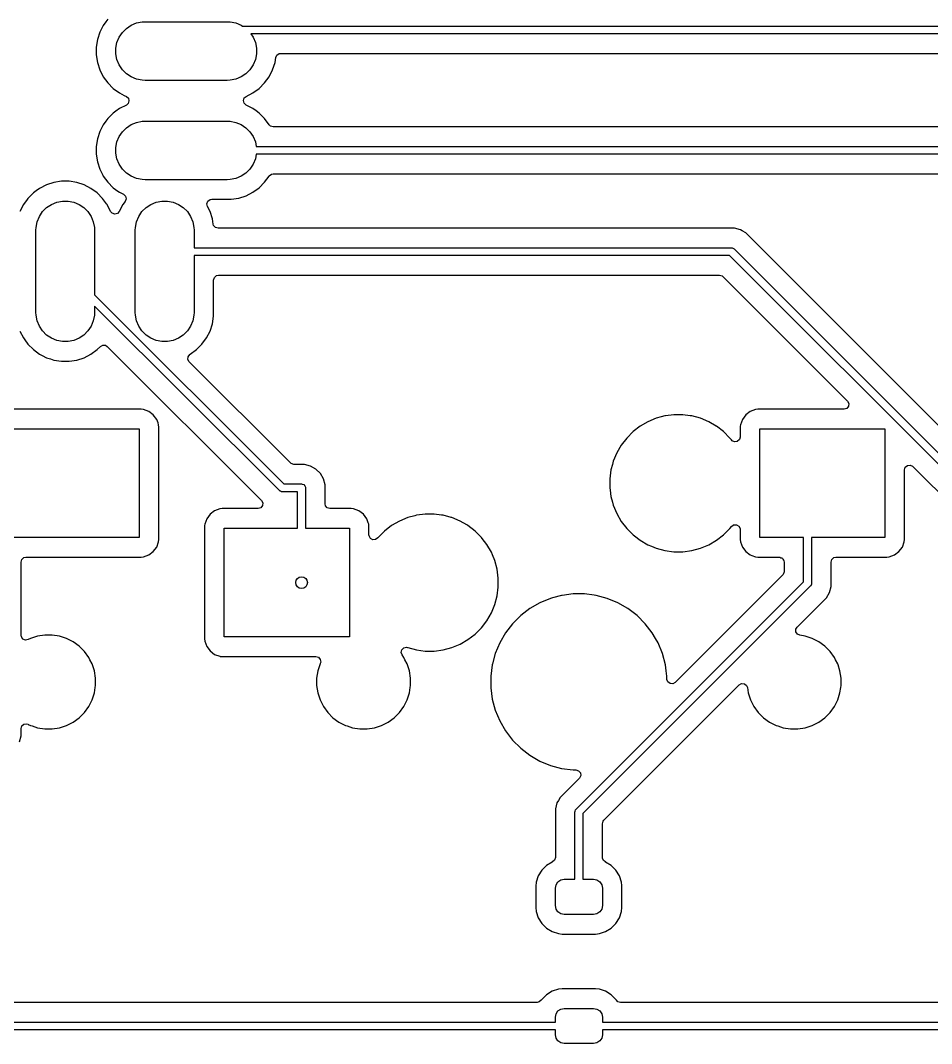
# Model space of a CAD drawing. Extents: x 101 to 185, y -154 to -35.
# Drawn here: x 119.08 to 142.36, y -75.92 to -49.76 of the extents above; entities that cross this region are included whole.
import ezdxf

# ---------------------------------------------------------------- set-up
doc = ezdxf.new("R2010")
doc.units = 0
doc.layers.add('BLACK', color=7, linetype='CONTINUOUS')

msp = doc.modelspace()

# ---------------------------------------------------------------- linework, layer by layer
at = {"layer": 'BLACK', "linetype": 'CONTINUOUS'}
for p, q in [((121.197776, -49.890594), (121.108417, -50.06597)), ((121.263785, -49.799741), (121.197776, -49.890594)), ((121.313472, -49.731354), (121.263785, -49.799741)), ((121.791505, -49.966242), (121.913752, -49.884559)), ((121.913752, -49.884559), (122.049586, -49.828295)), ((122.049586, -49.828295), (122.193787, -49.799611)), ((122.193787, -49.799611), (122.2673, -49.796)), ((122.2673, -49.796), (124.3673, -49.796)), ((124.3673, -49.796), (124.440813, -49.799611)), ((124.440813, -49.799611), (124.585014, -49.828295)), ((124.585014, -49.828295), (124.720848, -49.884559)), ((124.720848, -49.884559), (124.753311, -49.90625)), ((124.753311, -49.90625), (128.5875, -49.90625)), ((128.5875, -49.90625), (169.68725, -49.90625)), ((121.108417, -50.06597), (121.04759, -50.253173)), ((121.549595, -50.328286), (121.605859, -50.192452)), ((121.605859, -50.192452), (121.687542, -50.070205)), ((121.687542, -50.070205), (121.791505, -49.966242)), ((128.5875, -50.10625), (124.971143, -50.10625)), ((124.971143, -50.10625), (125.028741, -50.192452)), ((125.028741, -50.192452), (125.085005, -50.328286)), ((169.645828, -50.10625), (128.5875, -50.10625)), ((121.04759, -50.253173), (121.0168, -50.447577)), ((121.0168, -50.447577), (121.0168, -50.644422)), ((121.520911, -50.472487), (121.549595, -50.328286)), ((121.520911, -50.619513), (121.520911, -50.472487)), ((125.085005, -50.328286), (125.113689, -50.472487)), ((125.113689, -50.472487), (125.113689, -50.619513)), ((121.0168, -50.644422), (121.04759, -50.838826)), ((121.549595, -50.763714), (121.520911, -50.619513)), ((125.113689, -50.619513), (125.085005, -50.763714)), ((125.587009, -50.838826), (125.607199, -50.711352)), ((125.607199, -50.711352), (125.637128, -50.648217)), ((125.637128, -50.648217), (125.69644, -50.611286)), ((125.69644, -50.611286), (125.729672, -50.60675)), ((125.729672, -50.60675), (128.508443, -50.60675)), ((128.508443, -50.60675), (169.387153, -50.60675)), ((121.04759, -50.838826), (121.108417, -51.026029)), ((121.605859, -50.899548), (121.549595, -50.763714)), ((121.687542, -51.021795), (121.605859, -50.899548)), ((125.028741, -50.899548), (124.947058, -51.021795)), ((125.085005, -50.763714), (125.028741, -50.899548)), ((125.526184, -51.026025), (125.587009, -50.838826)), ((121.108417, -51.026029), (121.197776, -51.201405)), ((121.197776, -51.201405), (121.313472, -51.360646)), ((121.791505, -51.125758), (121.687542, -51.021795)), ((121.913752, -51.207441), (121.791505, -51.125758)), ((122.049586, -51.263705), (121.913752, -51.207441)), ((122.193787, -51.292389), (122.049586, -51.263705)), ((124.585014, -51.263705), (124.440813, -51.292389)), ((124.720848, -51.207441), (124.585014, -51.263705)), ((124.843095, -51.125758), (124.720848, -51.207441)), ((124.947058, -51.021795), (124.843095, -51.125758)), ((125.321128, -51.360646), (125.436824, -51.201405)), ((125.436824, -51.201405), (125.526184, -51.026025)), ((121.313472, -51.360646), (121.452654, -51.499828)), ((121.452654, -51.499828), (121.611895, -51.615524)), ((122.2673, -51.296), (122.193787, -51.292389)), ((124.3673, -51.296), (122.2673, -51.296)), ((124.440813, -51.292389), (124.3673, -51.296)), ((125.022705, -51.615524), (125.181946, -51.499828)), ((125.181946, -51.499828), (125.321128, -51.360646)), ((121.611895, -51.615524), (121.735292, -51.678397)), ((121.735292, -51.678397), (121.788513, -51.705515)), ((121.788513, -51.705515), (121.839309, -51.753489)), ((121.839309, -51.753489), (121.856104, -51.82131)), ((124.778495, -51.81069), (124.801032, -51.744555)), ((124.801032, -51.744555), (124.846087, -51.705515)), ((124.846087, -51.705515), (125.022703, -51.615525)), ((125.022702, -51.615525), (125.022705, -51.615524)), ((125.022703, -51.615525), (125.022702, -51.615525)), ((121.611894, -52.016476), (121.521041, -52.082485)), ((121.788513, -51.926485), (121.611894, -52.016476)), ((121.833567, -51.887445), (121.788513, -51.926485)), ((121.856104, -51.82131), (121.833567, -51.887445)), ((124.79529, -51.878511), (124.778495, -51.81069)), ((124.846087, -51.926485), (124.79529, -51.878511)), ((125.022703, -52.016474), (124.846087, -51.926485)), ((125.102325, -52.074324), (125.022703, -52.016474)), ((121.313472, -52.271354), (121.263785, -52.339741)), ((121.313474, -52.271352), (121.313472, -52.271354)), ((121.452651, -52.132174), (121.313474, -52.271351)), ((121.313474, -52.271351), (121.313474, -52.271352)), ((121.452652, -52.132174), (121.452651, -52.132174)), ((121.452654, -52.132172), (121.452652, -52.132174)), ((121.521041, -52.082485), (121.452654, -52.132172)), ((125.181946, -52.132172), (125.102325, -52.074324)), ((125.321128, -52.271354), (125.181946, -52.132172)), ((125.436823, -52.430594), (125.321128, -52.271354)), ((121.197776, -52.430594), (121.108417, -52.60597)), ((121.263785, -52.339741), (121.197776, -52.430594)), ((121.687542, -52.610205), (121.791505, -52.506242)), ((121.791505, -52.506242), (121.913752, -52.424559)), ((121.913752, -52.424559), (122.049586, -52.368295)), ((122.049586, -52.368295), (122.193787, -52.339611)), ((122.193787, -52.339611), (122.2673, -52.336)), ((122.2673, -52.336), (124.3673, -52.336)), ((124.3673, -52.336), (124.440813, -52.339611)), ((124.440813, -52.339611), (124.585014, -52.368295)), ((124.585014, -52.368295), (124.720848, -52.424559)), ((124.720848, -52.424559), (124.843095, -52.506242)), ((124.843095, -52.506242), (124.947058, -52.610205)), ((125.439578, -52.434386), (125.436823, -52.430594)), ((125.472857, -52.465815), (125.439578, -52.434386)), ((125.539896, -52.4855), (125.472857, -52.465815)), ((153.616331, -52.4855), (125.539896, -52.4855)), ((121.04759, -52.793173), (121.0168, -52.987577)), ((121.108417, -52.60597), (121.04759, -52.793173)), ((121.549595, -52.868286), (121.605859, -52.732452)), ((121.605859, -52.732452), (121.687542, -52.610205)), ((124.947058, -52.610205), (125.028741, -52.732452)), ((125.028741, -52.732452), (125.085005, -52.868286)), ((121.0168, -52.987577), (121.0168, -53.184422)), ((121.520911, -53.012487), (121.549595, -52.868286)), ((121.520911, -53.159513), (121.520911, -53.012487)), ((125.085005, -52.868286), (125.10842, -52.986)), ((125.10842, -52.986), (153.703, -52.986)), ((121.0168, -53.184422), (121.04759, -53.378826)), ((121.549595, -53.303714), (121.520911, -53.159513)), ((121.605859, -53.439548), (121.549595, -53.303714)), ((125.085005, -53.303714), (125.028741, -53.439548)), ((125.10842, -53.186), (125.085005, -53.303714)), ((153.661578, -53.186), (125.10842, -53.186)), ((121.04759, -53.378826), (121.108417, -53.566029)), ((121.108417, -53.566029), (121.188306, -53.722819)), ((121.687542, -53.561795), (121.605859, -53.439548)), ((121.791505, -53.665758), (121.687542, -53.561795)), ((124.947058, -53.561795), (124.843095, -53.665758)), ((125.028741, -53.439548), (124.947058, -53.561795)), ((120.128878, -53.8755), (119.934473, -53.90629)), ((120.128883, -53.8755), (120.128878, -53.8755)), ((120.325717, -53.8755), (120.128883, -53.8755)), ((120.325722, -53.8755), (120.325717, -53.8755)), ((120.520126, -53.90629), (120.325722, -53.8755)), ((121.188306, -53.722819), (121.197776, -53.741405)), ((121.197776, -53.741405), (121.313472, -53.900646)), ((121.913752, -53.747441), (121.791505, -53.665758)), ((122.049586, -53.803705), (121.913752, -53.747441)), ((122.193787, -53.832389), (122.049586, -53.803705)), ((122.2673, -53.836), (122.193787, -53.832389)), ((124.3673, -53.836), (122.2673, -53.836)), ((124.440813, -53.832389), (124.3673, -53.836)), ((124.585014, -53.803705), (124.440813, -53.832389)), ((124.720848, -53.747441), (124.585014, -53.803705)), ((124.843095, -53.665758), (124.720848, -53.747441)), ((125.321128, -53.900646), (125.436824, -53.741405)), ((125.436824, -53.741403), (125.439578, -53.737614)), ((125.436824, -53.741405), (125.436824, -53.741403)), ((125.439578, -53.737614), (125.494908, -53.694949)), ((125.494908, -53.694949), (125.539896, -53.6865)), ((125.539896, -53.6865), (153.402903, -53.6865)), ((119.481041, -54.122485), (119.412654, -54.172172)), ((119.571894, -54.056476), (119.481041, -54.122485)), ((119.74727, -53.967117), (119.571894, -54.056476)), ((119.934473, -53.90629), (119.74727, -53.967117)), ((120.707329, -53.967117), (120.520126, -53.90629)), ((120.882705, -54.056476), (120.707329, -53.967117)), ((121.041946, -54.172172), (120.882705, -54.056476)), ((121.313472, -53.900646), (121.452654, -54.039828)), ((121.452654, -54.039828), (121.572084, -54.1266)), ((121.572084, -54.1266), (121.611896, -54.155525)), ((125.022705, -54.155524), (125.181946, -54.039828)), ((125.181946, -54.039828), (125.321128, -53.900646)), ((119.250387, -54.343128), (119.157776, -54.470594)), ((119.273472, -54.311354), (119.250387, -54.343128)), ((119.273474, -54.311352), (119.273472, -54.311354)), ((119.412651, -54.172174), (119.273474, -54.311351)), ((119.273474, -54.311351), (119.273474, -54.311352)), ((119.412652, -54.172174), (119.412651, -54.172174)), ((119.412654, -54.172172), (119.412652, -54.172174)), ((120.009586, -54.408295), (120.153787, -54.379611)), ((120.153787, -54.379611), (120.300813, -54.379611)), ((120.300813, -54.379611), (120.445014, -54.408295)), ((121.181128, -54.311354), (121.041946, -54.172172)), ((121.280498, -54.448125), (121.181128, -54.311354)), ((121.611896, -54.155525), (121.712277, -54.206671)), ((121.756301, -54.390041), (121.697778, -54.470591)), ((121.712277, -54.206671), (121.763074, -54.254645)), ((121.757332, -54.388601), (121.756301, -54.390041)), ((121.779869, -54.322466), (121.757332, -54.388601)), ((121.763074, -54.254645), (121.779869, -54.322466)), ((122.549586, -54.408295), (122.693787, -54.379611)), ((122.693787, -54.379611), (122.840813, -54.379611)), ((122.840813, -54.379611), (122.985014, -54.408295)), ((123.847468, -54.448125), (123.873745, -54.383385)), ((123.873745, -54.383385), (123.930851, -54.343128)), ((123.930851, -54.343128), (123.970849, -54.3365)), ((123.970849, -54.3365), (124.465722, -54.3365)), ((124.465722, -54.3365), (124.660126, -54.305709)), ((124.660126, -54.305709), (124.847325, -54.244884)), ((124.847325, -54.244884), (125.022705, -54.155524)), ((119.157776, -54.470594), (119.067785, -54.647213)), ((119.565859, -54.772452), (119.647542, -54.650205)), ((119.647542, -54.650205), (119.751505, -54.546242)), ((119.751505, -54.546242), (119.873752, -54.464559)), ((119.873752, -54.464559), (120.009586, -54.408295)), ((120.445014, -54.408295), (120.580848, -54.464559)), ((120.580848, -54.464559), (120.703095, -54.546242)), ((120.703095, -54.546242), (120.807058, -54.650205)), ((120.807058, -54.650205), (120.888741, -54.772452)), ((121.296823, -54.470594), (121.280498, -54.448125)), ((121.386815, -54.647213), (121.296823, -54.470594)), ((121.425855, -54.692267), (121.386815, -54.647213)), ((121.607785, -54.647213), (121.559811, -54.698009)), ((121.697778, -54.470591), (121.607785, -54.647213)), ((122.105859, -54.772452), (122.187542, -54.650205)), ((122.187542, -54.650205), (122.291505, -54.546242)), ((122.291505, -54.546242), (122.413752, -54.464559)), ((122.413752, -54.464559), (122.549586, -54.408295)), ((122.985014, -54.408295), (123.120848, -54.464559)), ((123.120848, -54.464559), (123.243095, -54.546242)), ((123.243095, -54.546242), (123.347058, -54.650205)), ((123.347058, -54.650205), (123.428741, -54.772452)), ((123.860364, -54.516795), (123.847468, -54.448125)), ((123.926182, -54.64597), (123.860364, -54.516795)), ((123.987009, -54.833173), (123.926182, -54.64597)), ((119.480911, -55.052487), (119.509595, -54.908286)), ((119.509595, -54.908286), (119.565859, -54.772452)), ((120.888741, -54.772452), (120.945005, -54.908286)), ((120.945005, -54.908286), (120.973689, -55.052487)), ((121.49199, -54.714804), (121.425855, -54.692267)), ((121.559811, -54.698009), (121.49199, -54.714804)), ((122.020911, -55.052487), (122.049595, -54.908286)), ((122.049595, -54.908286), (122.105859, -54.772452)), ((123.428741, -54.772452), (123.485005, -54.908286)), ((123.485005, -54.908286), (123.513689, -55.052487)), ((124.008823, -54.970898), (123.987009, -54.833173)), ((119.4773, -55.126), (119.480911, -55.052487)), ((119.4773, -57.226), (119.4773, -55.126)), ((120.973689, -55.052487), (120.9773, -55.126)), ((120.9773, -55.126), (120.9773, -56.780916)), ((122.0173, -55.126), (122.020911, -55.052487)), ((122.0173, -57.226), (122.0173, -55.126)), ((123.513689, -55.052487), (123.5173, -55.126)), ((123.5173, -55.126), (123.5173, -55.576)), ((124.018502, -55.003011), (124.008823, -54.970898)), ((124.064257, -55.055815), (124.018502, -55.003011)), ((124.131296, -55.0755), (124.064257, -55.055815)), ((137.156331, -55.0755), (124.131296, -55.0755)), ((137.156347, -55.075499), (137.156331, -55.0755)), ((137.163943, -55.075499), (137.156347, -55.075499)), ((137.322057, -55.075499), (137.163943, -55.075499)), ((137.474785, -55.116423), (137.322057, -55.075499)), ((137.5249, -55.145358), (137.474785, -55.116423)), ((137.524904, -55.145359), (137.5249, -55.145358)), ((137.524904, -55.14536), (137.524904, -55.145359)), ((137.611716, -55.19548), (137.524904, -55.14536)), ((137.611717, -55.195481), (137.611716, -55.19548)), ((137.730588, -55.314352), (137.611717, -55.195481)), ((137.73059, -55.314355), (137.730588, -55.314352)), ((144.624416, -62.208181), (137.73059, -55.314355)), ((123.5173, -55.576), (137.243, -55.576)), ((137.243, -55.576), (137.262509, -55.577921)), ((137.262509, -55.577921), (137.298557, -55.592853)), ((137.298557, -55.592853), (137.313711, -55.605289)), ((137.313711, -55.605289), (144.453422, -62.745)), ((137.201578, -55.776), (123.5173, -55.776)), ((123.5173, -55.776), (123.5173, -57.226)), ((144.170578, -62.745), (137.201578, -55.776)), ((124.0178, -56.4005), (124.037485, -56.333461)), ((124.0178, -57.324422), (124.0178, -56.4005)), ((124.037485, -56.333461), (124.090289, -56.287706)), ((124.090289, -56.287706), (124.1418, -56.2765)), ((124.1418, -56.2765), (136.942903, -56.2765)), ((136.942903, -56.2765), (137.009942, -56.296185)), ((137.009942, -56.296185), (137.030584, -56.312819)), ((137.030584, -56.312819), (140.210584, -59.492819)), ((120.9773, -56.780916), (125.810083, -61.6137)), ((119.480911, -57.299513), (119.4773, -57.226)), ((120.9773, -57.226), (120.973689, -57.299513)), ((125.697951, -61.78441), (120.9773, -57.063759)), ((120.9773, -57.063759), (120.9773, -57.226)), ((122.020911, -57.299513), (122.0173, -57.226)), ((123.5173, -57.226), (123.513689, -57.299513)), ((119.509595, -57.443714), (119.480911, -57.299513)), ((119.565859, -57.579548), (119.509595, -57.443714)), ((120.945005, -57.443714), (120.888741, -57.579548)), ((120.973689, -57.299513), (120.945005, -57.443714)), ((122.049595, -57.443714), (122.020911, -57.299513)), ((122.105859, -57.579548), (122.049595, -57.443714)), ((123.485005, -57.443714), (123.428741, -57.579548)), ((123.513689, -57.299513), (123.485005, -57.443714)), ((123.926184, -57.706025), (123.987009, -57.518826)), ((123.987009, -57.518826), (124.0178, -57.324422)), ((119.067785, -57.704787), (119.157774, -57.881403)), ((119.647542, -57.701795), (119.565859, -57.579548)), ((119.751505, -57.805758), (119.647542, -57.701795)), ((120.807058, -57.701795), (120.703095, -57.805758)), ((120.888741, -57.579548), (120.807058, -57.701795)), ((122.187542, -57.701795), (122.105859, -57.579548)), ((122.291505, -57.805758), (122.187542, -57.701795)), ((123.347058, -57.701795), (123.243095, -57.805758)), ((123.428741, -57.579548), (123.347058, -57.701795)), ((123.836824, -57.881405), (123.926184, -57.706025)), ((119.157774, -57.881403), (119.192534, -57.929246)), ((119.192534, -57.929246), (119.273472, -58.040646)), ((119.273472, -58.040646), (119.412654, -58.179828)), ((119.873752, -57.887441), (119.751505, -57.805758)), ((120.009586, -57.943705), (119.873752, -57.887441)), ((120.153787, -57.972389), (120.009586, -57.943705)), ((120.300813, -57.972389), (120.153787, -57.972389)), ((120.445014, -57.943705), (120.300813, -57.972389)), ((120.580848, -57.887441), (120.445014, -57.943705)), ((120.703095, -57.805758), (120.580848, -57.887441)), ((121.126072, -58.095701), (121.187391, -58.062219)), ((121.187391, -58.062219), (121.257083, -58.067203)), ((122.413752, -57.887441), (122.291505, -57.805758)), ((122.549586, -57.943705), (122.413752, -57.887441)), ((122.693787, -57.972389), (122.549586, -57.943705)), ((122.840813, -57.972389), (122.693787, -57.972389)), ((122.985014, -57.943705), (122.840813, -57.972389)), ((123.120848, -57.887441), (122.985014, -57.943705)), ((123.243095, -57.805758), (123.120848, -57.887441)), ((123.581946, -58.179828), (123.721128, -58.040646)), ((123.721128, -58.040646), (123.836824, -57.881405)), ((119.412654, -58.179828), (119.571895, -58.295524)), ((119.571895, -58.295524), (119.636903, -58.328647)), ((120.707325, -58.384884), (120.882705, -58.295524)), ((120.882705, -58.295524), (121.041946, -58.179828)), ((121.041946, -58.179828), (121.126072, -58.095701)), ((121.257083, -58.067203), (121.301431, -58.095704)), ((121.301431, -58.095704), (125.238546, -62.032819)), ((123.367167, -58.360456), (123.409039, -58.304523)), ((123.409039, -58.304523), (123.41858, -58.29805)), ((123.41858, -58.29805), (123.422686, -58.295533)), ((123.422686, -58.295533), (123.422705, -58.295524)), ((123.422705, -58.295524), (123.581946, -58.179828)), ((119.636903, -58.328647), (119.74727, -58.384882)), ((119.74727, -58.384882), (119.747272, -58.384882)), ((119.747272, -58.384882), (119.747275, -58.384884)), ((119.747275, -58.384884), (119.847617, -58.417487)), ((119.847617, -58.417487), (119.934473, -58.445709)), ((119.934473, -58.445709), (120.128878, -58.4765)), ((120.128878, -58.4765), (120.128883, -58.4765)), ((120.128883, -58.4765), (120.325722, -58.4765)), ((120.325722, -58.4765), (120.520126, -58.445709)), ((120.520126, -58.445709), (120.520631, -58.445545)), ((120.520631, -58.445545), (120.707325, -58.384884)), ((123.362183, -58.430148), (123.367167, -58.360456)), ((123.395668, -58.491471), (123.362183, -58.430148)), ((125.981078, -61.076881), (123.395668, -58.491471)), ((140.239085, -59.623834), (140.197213, -59.679767)), ((140.210584, -59.492819), (140.244069, -59.554142)), ((140.244069, -59.554142), (140.239085, -59.623834)), ((122.167864, -59.7045), (118.872129, -59.7045)), ((122.167873, -59.7045), (122.167864, -59.7045)), ((122.167881, -59.7045), (122.167873, -59.7045)), ((122.167883, -59.704501), (122.167881, -59.7045)), ((122.227483, -59.710908), (122.167883, -59.704501)), ((122.362328, -59.761202), (122.227482, -59.710908)), ((122.227482, -59.710908), (122.227483, -59.710908)), ((122.362335, -59.761206), (122.362328, -59.761202)), ((122.477544, -59.847452), (122.362335, -59.761206)), ((122.477547, -59.847455), (122.477544, -59.847452)), ((122.563793, -59.962664), (122.477547, -59.847455)), ((135.547762, -59.874452), (135.454076, -59.899554)), ((135.558715, -59.873009), (135.547762, -59.874452)), ((135.775258, -59.8445), (135.558715, -59.873009)), ((135.775266, -59.8445), (135.775258, -59.8445)), ((136.004734, -59.8445), (135.775266, -59.8445)), ((136.004741, -59.8445), (136.004734, -59.8445)), ((136.194215, -59.869446), (136.004741, -59.8445)), ((136.232238, -59.874452), (136.194215, -59.869446)), ((136.453887, -59.933842), (136.232238, -59.874452)), ((137.612452, -59.847455), (137.526206, -59.962664)), ((137.612455, -59.847452), (137.612452, -59.847455)), ((137.727664, -59.761206), (137.612455, -59.847452)), ((137.727671, -59.761202), (137.727664, -59.761206)), ((137.862516, -59.710908), (137.727671, -59.761202)), ((137.922123, -59.704501), (137.862516, -59.710908)), ((137.922129, -59.7045), (137.922123, -59.704501)), ((140.122903, -59.7045), (137.922129, -59.7045)), ((140.131749, -59.704184), (140.122903, -59.7045)), ((140.197213, -59.679767), (140.131749, -59.704184)), ((122.563797, -59.962671), (122.563793, -59.962664)), ((122.597534, -60.053126), (122.563797, -59.962671)), ((122.614091, -60.097517), (122.597534, -60.053126)), ((122.620499, -60.157128), (122.614091, -60.097517)), ((134.915382, -60.136392), (134.733338, -60.276081)), ((135.114112, -60.021656), (134.915382, -60.136392)), ((135.114123, -60.02165), (135.114112, -60.021656)), ((135.326112, -59.933842), (135.114123, -60.02165)), ((135.454076, -59.899554), (135.326112, -59.933842)), ((136.665876, -60.02165), (136.453887, -59.933842)), ((136.665886, -60.021655), (136.665876, -60.02165)), ((136.665888, -60.021656), (136.665886, -60.021655)), ((136.857323, -60.132181), (136.665888, -60.021656)), ((136.864617, -60.136392), (136.857323, -60.132181)), ((137.046661, -60.276081), (136.864617, -60.136392)), ((137.471729, -60.136392), (137.469501, -60.157123)), ((137.475908, -60.097517), (137.471729, -60.136392)), ((137.526202, -59.962671), (137.475908, -60.097517)), ((137.526206, -59.962664), (137.526202, -59.962671)), ((118.92, -60.205), (122.12, -60.205)), ((122.12, -60.205), (122.12, -62.985)), ((122.6205, -63.032873), (122.620499, -60.157128)), ((134.733338, -60.276081), (134.571081, -60.438338)), ((137.04667, -60.276089), (137.046661, -60.276081)), ((137.208912, -60.438331), (137.04667, -60.276089)), ((137.4695, -60.412642), (137.449815, -60.479681)), ((137.469501, -60.157123), (137.4695, -60.157135)), ((137.4695, -60.157135), (137.4695, -60.412642)), ((137.97, -62.985), (137.97, -60.205)), ((137.97, -60.205), (141.17, -60.205)), ((141.17, -60.205), (141.17, -62.985)), ((134.431392, -60.620382), (134.316657, -60.819109)), ((134.571081, -60.438338), (134.431392, -60.620382)), ((137.208915, -60.438335), (137.208912, -60.438331)), ((137.208919, -60.438339), (137.208915, -60.438335)), ((137.240642, -60.479681), (137.208919, -60.438339)), ((137.247125, -60.48813), (137.240642, -60.479681)), ((137.264297, -60.506355), (137.247125, -60.48813)), ((137.327853, -60.53538), (137.264297, -60.506355)), ((137.397011, -60.525436), (137.327853, -60.53538)), ((137.449815, -60.479681), (137.397011, -60.525436)), ((134.31665, -60.819123), (134.228842, -61.031112)), ((134.316657, -60.819109), (134.31665, -60.819123)), ((126.00172, -61.093515), (125.981078, -61.076881)), ((126.068759, -61.1132), (126.00172, -61.093515)), ((126.344056, -61.1132), (126.068759, -61.1132)), ((126.344057, -61.1132), (126.344056, -61.1132)), ((126.496784, -61.154123), (126.344057, -61.1132)), ((126.496786, -61.154124), (126.496784, -61.154123)), ((126.49679, -61.154126), (126.496786, -61.154124)), ((126.633709, -61.233175), (126.49679, -61.154126)), ((134.206847, -61.1132), (134.169631, -61.252096)), ((134.228842, -61.031112), (134.206847, -61.1132)), ((141.670499, -61.252095), (141.690184, -61.185057)), ((141.690184, -61.185057), (141.742987, -61.139302)), ((141.742987, -61.139302), (141.812146, -61.129358)), ((141.812146, -61.129358), (141.875702, -61.158383)), ((141.875702, -61.158383), (141.88218, -61.164415)), ((141.88218, -61.164415), (142.957319, -62.239554)), ((126.633717, -61.233181), (126.633709, -61.233175)), ((126.745518, -61.344982), (126.633717, -61.233181)), ((126.745524, -61.34499), (126.745518, -61.344982)), ((126.82362, -61.480258), (126.745524, -61.34499)), ((134.169451, -61.25277), (134.1395, -61.480258)), ((134.169453, -61.252759), (134.169451, -61.25277)), ((134.169631, -61.252096), (134.169453, -61.252759)), ((141.6705, -63.032873), (141.670499, -61.252095)), ((125.810083, -61.6137), (126.265, -61.6137)), ((126.265, -61.6137), (126.284509, -61.615621)), ((126.284509, -61.615621), (126.320557, -61.630553)), ((126.320557, -61.630553), (126.348147, -61.658143)), ((126.348147, -61.658143), (126.363079, -61.694191)), ((126.363079, -61.694191), (126.365, -61.7137)), ((126.365, -61.7137), (126.365, -62.745)), ((126.824577, -61.481916), (126.82362, -61.480258)), ((126.8655, -61.634643), (126.824577, -61.481916)), ((126.8655, -61.634645), (126.8655, -61.634643)), ((126.8655, -62.1205), (126.8655, -61.634645)), ((134.1395, -61.480258), (134.1395, -61.709741)), ((134.1395, -61.709741), (134.147567, -61.771011)), ((125.713104, -61.796847), (125.697951, -61.78441)), ((125.723662, -61.80122), (125.713104, -61.796847)), ((125.749153, -61.811779), (125.723662, -61.80122)), ((125.768662, -61.8137), (125.749153, -61.811779)), ((126.165, -61.8137), (125.768662, -61.8137)), ((126.165, -62.745), (126.165, -61.8137)), ((134.147567, -61.771011), (134.169452, -61.937238)), ((134.169452, -61.937238), (134.208351, -62.082413)), ((124.239123, -62.244501), (124.179516, -62.250908)), ((124.239129, -62.2445), (124.239123, -62.244501)), ((125.150865, -62.2445), (124.239129, -62.2445)), ((125.159711, -62.244184), (125.150865, -62.2445)), ((125.225175, -62.219767), (125.159711, -62.244184)), ((125.267047, -62.163834), (125.225175, -62.219767)), ((125.238546, -62.032819), (125.272031, -62.094142)), ((125.272031, -62.094142), (125.267047, -62.163834)), ((126.876706, -62.172011), (126.8655, -62.1205)), ((126.922461, -62.224815), (126.876706, -62.172011)), ((126.9895, -62.2445), (126.922461, -62.224815)), ((127.534865, -62.2445), (126.9895, -62.2445)), ((127.534873, -62.2445), (127.534865, -62.2445)), ((127.534881, -62.2445), (127.534873, -62.2445)), ((127.534883, -62.244501), (127.534881, -62.2445)), ((127.594483, -62.250908), (127.534883, -62.244501)), ((134.208351, -62.082413), (134.228842, -62.158887)), ((134.228842, -62.158887), (134.31665, -62.370876)), ((123.843202, -62.502671), (123.792908, -62.637517)), ((123.843206, -62.502664), (123.843202, -62.502671)), ((123.929452, -62.387455), (123.843206, -62.502664)), ((123.929455, -62.387452), (123.929452, -62.387455)), ((124.044664, -62.301206), (123.929455, -62.387452)), ((124.044671, -62.301202), (124.044664, -62.301206)), ((124.179516, -62.250908), (124.044671, -62.301202)), ((127.729328, -62.301202), (127.594482, -62.250908)), ((127.594482, -62.250908), (127.594483, -62.250908)), ((127.729335, -62.301206), (127.729328, -62.301202)), ((127.844544, -62.387452), (127.729335, -62.301206)), ((127.844547, -62.387455), (127.844544, -62.387452)), ((127.930793, -62.502664), (127.844547, -62.387455)), ((127.930797, -62.502671), (127.930793, -62.502664)), ((127.968332, -62.603309), (127.930797, -62.502671)), ((128.976112, -62.473842), (128.764123, -62.56165)), ((129.155138, -62.425873), (128.976112, -62.473842)), ((129.197762, -62.414452), (129.155138, -62.425873)), ((129.208715, -62.413009), (129.197762, -62.414452)), ((129.425258, -62.3845), (129.208715, -62.413009)), ((129.425266, -62.3845), (129.425258, -62.3845)), ((129.654734, -62.3845), (129.425266, -62.3845)), ((129.654741, -62.3845), (129.654734, -62.3845)), ((129.844215, -62.409446), (129.654741, -62.3845)), ((129.882238, -62.414452), (129.844215, -62.409446)), ((130.083069, -62.468264), (129.882238, -62.414452)), ((130.103887, -62.473842), (130.083069, -62.468264)), ((130.315876, -62.56165), (130.103887, -62.473842)), ((134.31665, -62.370876), (134.316657, -62.37089)), ((134.316657, -62.37089), (134.431392, -62.569617)), ((123.786501, -62.697123), (123.7865, -62.697135)), ((123.7865, -62.697135), (123.7865, -65.57287)), ((123.788729, -62.676392), (123.786501, -62.697123)), ((123.792908, -62.637517), (123.788729, -62.676392)), ((124.287, -65.525), (124.287, -62.745)), ((124.287, -62.745), (126.165, -62.745)), ((126.365, -62.745), (127.487, -62.745)), ((127.487, -62.745), (127.487, -65.525)), ((127.981091, -62.637517), (127.968332, -62.603309)), ((127.987497, -62.697116), (127.981091, -62.637517)), ((127.987498, -62.697123), (127.987497, -62.697116)), ((127.987499, -62.697129), (127.987498, -62.697123)), ((127.987499, -62.917457), (127.987499, -62.697129)), ((128.565382, -62.676392), (128.383338, -62.816081)), ((128.764109, -62.561657), (128.565382, -62.676392)), ((128.764123, -62.56165), (128.764109, -62.561657)), ((130.315888, -62.561656), (130.315876, -62.56165)), ((130.48738, -62.660667), (130.315888, -62.561656)), ((130.514617, -62.676392), (130.48738, -62.660667)), ((130.696661, -62.816081), (130.514617, -62.676392)), ((134.431392, -62.569617), (134.571081, -62.751661)), ((134.571081, -62.751661), (134.571089, -62.75167)), ((134.571089, -62.75167), (134.73333, -62.913911)), ((137.04667, -62.913911), (137.208911, -62.75167)), ((137.208911, -62.75167), (137.208913, -62.751667)), ((137.208913, -62.751667), (137.208919, -62.751661)), ((137.208919, -62.751661), (137.247126, -62.701867)), ((137.247126, -62.701867), (137.303551, -62.660667)), ((137.303551, -62.660667), (137.373297, -62.656512)), ((137.373297, -62.656512), (137.434218, -62.690724)), ((137.434218, -62.690724), (137.466971, -62.752441)), ((137.466971, -62.752441), (137.4695, -62.777356)), ((122.12, -62.985), (118.92, -62.985)), ((122.614091, -63.092483), (122.6205, -63.032873)), ((127.990027, -62.94237), (127.987499, -62.917457)), ((128.022779, -63.004087), (127.990027, -62.94237)), ((128.083699, -63.038301), (128.022779, -63.004087)), ((128.209872, -62.992946), (128.153445, -63.034147)), ((128.221081, -62.978339), (128.209872, -62.992946)), ((128.221082, -62.978338), (128.221081, -62.978339)), ((128.221087, -62.978331), (128.221082, -62.978338)), ((128.221089, -62.97833), (128.221087, -62.978331)), ((128.383338, -62.816081), (128.221089, -62.97833)), ((130.69667, -62.816089), (130.696661, -62.816081)), ((130.858911, -62.97833), (130.69667, -62.816089)), ((130.858918, -62.978338), (130.858911, -62.97833)), ((130.858919, -62.978339), (130.858918, -62.978338)), ((130.878676, -63.004087), (130.858919, -62.978339)), ((130.998607, -63.160382), (130.878676, -63.004087)), ((134.73333, -62.913911), (134.733338, -62.913918)), ((134.733338, -62.913918), (134.733339, -62.913919)), ((134.733339, -62.913919), (134.770417, -62.94237)), ((134.770417, -62.94237), (134.915382, -63.053607)), ((136.864612, -63.053611), (137.046661, -62.913919)), ((137.046661, -62.913919), (137.046665, -62.913914)), ((137.046665, -62.913914), (137.04667, -62.913911)), ((137.4695, -62.777356), (137.4695, -63.032869)), ((137.4695, -63.032869), (137.469501, -63.032876)), ((137.469501, -63.032876), (137.475908, -63.092483)), ((139.092, -62.985), (137.97, -62.985)), ((139.092, -64.116394), (139.092, -62.985)), ((141.17, -62.985), (139.292, -62.985)), ((139.292, -62.985), (139.292, -64.157816)), ((141.664091, -63.092483), (141.6705, -63.032873)), ((122.477546, -63.342546), (122.563796, -63.227331)), ((122.563796, -63.227331), (122.614091, -63.092483)), ((128.153445, -63.034147), (128.083699, -63.038301)), ((130.998608, -63.160385), (130.998607, -63.160382)), ((130.998611, -63.160388), (130.998608, -63.160385)), ((131.113344, -63.359112), (130.998611, -63.160388)), ((134.915382, -63.053607), (134.915385, -63.053608)), ((134.915385, -63.053608), (134.915388, -63.053611)), ((134.915388, -63.053611), (135.114112, -63.168344)), ((135.114112, -63.168344), (135.114117, -63.168346)), ((135.114117, -63.168346), (135.114123, -63.168349)), ((135.114123, -63.168349), (135.20548, -63.20619)), ((135.20548, -63.20619), (135.326113, -63.256158)), ((135.326113, -63.256158), (135.547762, -63.315548)), ((136.232238, -63.315548), (136.453887, -63.256158)), ((136.453887, -63.256158), (136.665888, -63.168344)), ((136.665888, -63.168344), (136.864612, -63.053611)), ((137.475908, -63.092483), (137.526202, -63.227328)), ((137.526202, -63.227328), (137.526206, -63.227335)), ((137.526206, -63.227335), (137.612452, -63.342544)), ((141.527546, -63.342546), (141.613796, -63.227331)), ((141.613796, -63.227331), (141.664091, -63.092483)), ((119.0995, -63.609499), (119.119185, -63.54246)), ((119.119185, -63.54246), (119.171989, -63.496705)), ((119.171989, -63.496705), (119.2235, -63.485499)), ((119.2235, -63.485499), (122.167871, -63.485499)), ((122.167871, -63.485499), (122.167872, -63.485499)), ((122.167872, -63.485499), (122.227483, -63.479091)), ((122.227483, -63.479091), (122.362331, -63.428796)), ((122.362331, -63.428796), (122.477546, -63.342546)), ((131.113346, -63.359117), (131.113344, -63.359112)), ((131.113349, -63.359123), (131.113346, -63.359117)), ((131.142207, -63.428793), (131.113349, -63.359123)), ((131.201158, -63.571113), (131.142207, -63.428793)), ((135.547762, -63.315548), (135.775266, -63.3455)), ((135.775266, -63.3455), (135.775273, -63.3455)), ((135.775273, -63.3455), (136.004727, -63.3455)), ((136.004727, -63.3455), (136.004734, -63.3455)), ((136.004734, -63.3455), (136.232238, -63.315548)), ((137.612452, -63.342544), (137.612455, -63.342547)), ((137.612455, -63.342547), (137.727664, -63.428793)), ((137.727664, -63.428793), (137.727671, -63.428797)), ((137.727671, -63.428797), (137.772618, -63.445561)), ((137.772618, -63.445561), (137.862517, -63.479091)), ((137.862517, -63.479091), (137.922127, -63.4855)), ((137.922127, -63.4855), (138.4675, -63.485499)), ((138.4675, -63.485499), (138.476186, -63.488049)), ((138.476186, -63.488049), (138.485147, -63.486761)), ((138.485147, -63.486761), (138.509183, -63.497738)), ((138.509183, -63.497738), (138.534539, -63.505183)), ((138.534539, -63.505183), (138.540467, -63.512025)), ((138.540467, -63.512025), (138.548703, -63.515786)), ((138.548703, -63.515786), (138.562989, -63.538017)), ((138.562989, -63.538017), (138.580294, -63.557987)), ((139.7925, -63.609499), (139.812185, -63.54246)), ((139.812185, -63.54246), (139.864989, -63.496705)), ((139.864989, -63.496705), (139.9165, -63.485499)), ((139.9165, -63.485499), (141.217871, -63.485499)), ((141.217871, -63.485499), (141.217872, -63.485499)), ((141.217872, -63.485499), (141.277483, -63.479091)), ((141.277483, -63.479091), (141.412331, -63.428796)), ((141.412331, -63.428796), (141.527546, -63.342546)), ((119.0995, -65.482219), (119.0995, -63.609499)), ((131.260548, -63.792762), (131.201158, -63.571113)), ((131.2905, -64.020266), (131.260548, -63.792762)), ((138.580294, -63.557987), (138.582581, -63.568502)), ((138.582581, -63.568502), (138.586477, -63.574564)), ((138.586477, -63.574564), (138.5915, -63.609499)), ((138.5915, -63.609499), (138.5915, -63.857717)), ((139.7925, -64.071145), (139.7925, -63.609499)), ((131.2905, -64.249734), (131.2905, -64.020266)), ((138.555181, -63.945398), (135.812181, -66.688398)), ((138.571815, -63.924756), (138.555181, -63.945398)), ((138.5915, -63.857717), (138.571815, -63.924756)), ((139.792501, -64.071163), (139.7925, -64.071145)), ((139.792501, -64.078758), (139.792501, -64.071163)), ((139.792501, -64.236873), (139.792501, -64.078758)), ((131.260548, -64.477238), (131.2905, -64.249734)), ((133.279289, -69.929105), (139.092, -64.116394)), ((139.262711, -64.228526), (133.45, -70.041237)), ((139.275148, -64.213373), (139.262711, -64.228526)), ((139.290079, -64.177325), (139.275148, -64.213373)), ((139.292, -64.157816), (139.290079, -64.177325)), ((139.751577, -64.3896), (139.792501, -64.236873)), ((131.201158, -64.698887), (131.260548, -64.477238)), ((132.625038, -64.539364), (132.352499, -64.652254)), ((132.625048, -64.539361), (132.625038, -64.539364)), ((132.672953, -64.526525), (132.625048, -64.539361)), ((132.910007, -64.463007), (132.672953, -64.526525)), ((132.924085, -64.461153), (132.910007, -64.463007)), ((133.202486, -64.4245), (132.924085, -64.461153)), ((133.202494, -64.4245), (133.202486, -64.4245)), ((133.497506, -64.4245), (133.202494, -64.4245)), ((133.497513, -64.4245), (133.497506, -64.4245)), ((133.741113, -64.456571), (133.497513, -64.4245)), ((133.789993, -64.463007), (133.741113, -64.456571)), ((134.074952, -64.539361), (133.789993, -64.463007)), ((134.074954, -64.539362), (134.074952, -64.539361)), ((134.074961, -64.539364), (134.074954, -64.539362)), ((134.3475, -64.652254), (134.074961, -64.539364)), ((138.926704, -65.272347), (139.67252, -64.526532)), ((139.67252, -64.526532), (139.751577, -64.3896)), ((131.113344, -64.910888), (131.201158, -64.698887)), ((132.097006, -64.799761), (131.862959, -64.979352)), ((132.352489, -64.652258), (132.097006, -64.799761)), ((132.352499, -64.652254), (132.352489, -64.652258)), ((134.34751, -64.652258), (134.3475, -64.652254)), ((134.602993, -64.799761), (134.34751, -64.652258)), ((134.83704, -64.979352), (134.602993, -64.799761)), ((130.858919, -65.291661), (130.998611, -65.109612)), ((130.998611, -65.109612), (131.113344, -64.910888)), ((131.862952, -64.979358), (131.654358, -65.187952)), ((131.862959, -64.979352), (131.862952, -64.979358)), ((134.837047, -64.979358), (134.83704, -64.979352)), ((135.045641, -65.187952), (134.837047, -64.979358)), ((130.69667, -65.453911), (130.858911, -65.29167)), ((130.858911, -65.29167), (130.858914, -65.291665)), ((130.858914, -65.291665), (130.858919, -65.291661)), ((131.654352, -65.187959), (131.474761, -65.422006)), ((131.654358, -65.187952), (131.654352, -65.187959)), ((135.045647, -65.187959), (135.045641, -65.187952)), ((135.225238, -65.422006), (135.045647, -65.187959)), ((138.894923, -65.393256), (138.895921, -65.323394)), ((138.895921, -65.323394), (138.926704, -65.272347)), ((119.106128, -65.522216), (119.0995, -65.482219)), ((119.146384, -65.579323), (119.106128, -65.522216)), ((119.211124, -65.6056), (119.146384, -65.579323)), ((119.279794, -65.592704), (119.211124, -65.6056)), ((119.33916, -65.562455), (119.279794, -65.592704)), ((119.518881, -65.504059), (119.33916, -65.562455)), ((119.705514, -65.4745), (119.518881, -65.504059)), ((119.705519, -65.4745), (119.705514, -65.4745)), ((119.894481, -65.4745), (119.705519, -65.4745)), ((119.894486, -65.4745), (119.894481, -65.4745)), ((120.081118, -65.504059), (119.894486, -65.4745)), ((120.260836, -65.562454), (120.081118, -65.504059)), ((120.398274, -65.632483), (120.260836, -65.562454)), ((120.429199, -65.64824), (120.398274, -65.632483)), ((120.582073, -65.75931), (120.429199, -65.64824)), ((123.7865, -65.57287), (123.786501, -65.572876)), ((123.786501, -65.572876), (123.792908, -65.632483)), ((123.792908, -65.632483), (123.843202, -65.767328)), ((127.487, -65.525), (124.287, -65.525)), ((130.315888, -65.708344), (130.514612, -65.593611)), ((130.514612, -65.593611), (130.696661, -65.453919)), ((130.696661, -65.453919), (130.696665, -65.453914)), ((130.696665, -65.453914), (130.69667, -65.453911)), ((131.474761, -65.422006), (131.327258, -65.677489)), ((135.306325, -65.562454), (135.225238, -65.422006)), ((135.372743, -65.677493), (135.306325, -65.562454)), ((138.931854, -65.452568), (138.894923, -65.393256)), ((138.994988, -65.482498), (138.931854, -65.452568)), ((139.131119, -65.50406), (138.994988, -65.482498)), ((139.310836, -65.562454), (139.131119, -65.50406)), ((139.448274, -65.632483), (139.310836, -65.562454)), ((139.479199, -65.64824), (139.448274, -65.632483)), ((139.632073, -65.75931), (139.479199, -65.64824)), ((120.71569, -65.892927), (120.582073, -65.75931)), ((120.82676, -66.045801), (120.71569, -65.892927)), ((123.843202, -65.767328), (123.843206, -65.767335)), ((123.843206, -65.767335), (123.929452, -65.882544)), ((123.929452, -65.882544), (123.929455, -65.882547)), ((123.929455, -65.882547), (124.044664, -65.968793)), ((128.809418, -65.919625), (128.825243, -65.851571)), ((128.825243, -65.851571), (128.875349, -65.802876)), ((128.875349, -65.802876), (128.943827, -65.789)), ((128.943827, -65.789), (128.973083, -65.795128)), ((128.973083, -65.795128), (128.976089, -65.796148)), ((128.976089, -65.796148), (128.976113, -65.796158)), ((128.976113, -65.796158), (129.197762, -65.855548)), ((129.197762, -65.855548), (129.425266, -65.8855)), ((129.425266, -65.8855), (129.425273, -65.8855)), ((129.425273, -65.8855), (129.654727, -65.8855)), ((129.654727, -65.8855), (129.654734, -65.8855)), ((129.654734, -65.8855), (129.882238, -65.855548)), ((129.882238, -65.855548), (130.103887, -65.796158)), ((130.103887, -65.796158), (130.315888, -65.708344)), ((131.327254, -65.677499), (131.214364, -65.950038)), ((131.327258, -65.677489), (131.327254, -65.677499)), ((135.485639, -65.950048), (135.372743, -65.677493)), ((139.76569, -65.892927), (139.632073, -65.75931)), ((139.87676, -66.045801), (139.76569, -65.892927)), ((120.857517, -66.106165), (120.82676, -66.045801)), ((120.912545, -66.214163), (120.857517, -66.106165)), ((124.044664, -65.968793), (124.044671, -65.968797)), ((124.044671, -65.968797), (124.179517, -66.019091)), ((124.179517, -66.019091), (124.179516, -66.019091)), ((124.179516, -66.019091), (124.186444, -66.019835)), ((124.186444, -66.019835), (124.239127, -66.0255)), ((124.239127, -66.0255), (126.631234, -66.025499)), ((126.631234, -66.025499), (126.698273, -66.045184)), ((126.698273, -66.045184), (126.744028, -66.097987)), ((126.753972, -66.167146), (126.741721, -66.20579)), ((126.744028, -66.097987), (126.753972, -66.167146)), ((128.832897, -65.985429), (128.809418, -65.919625)), ((128.87676, -66.045801), (128.832897, -65.985429)), ((128.907517, -66.106165), (128.87676, -66.045801)), ((128.962545, -66.214163), (128.907517, -66.106165)), ((131.214361, -65.950048), (131.143593, -66.214162)), ((131.214364, -65.950038), (131.214361, -65.950048)), ((135.561993, -66.235007), (135.485639, -65.950048)), ((139.907517, -66.106165), (139.87676, -66.045801)), ((139.962545, -66.214163), (139.907517, -66.106165)), ((120.912545, -66.214165), (120.912545, -66.214163)), ((120.912547, -66.214168), (120.912545, -66.214165)), ((120.920024, -66.23718), (120.912547, -66.214168)), ((120.97094, -66.393881), (120.920024, -66.23718)), ((121.0005, -66.580513), (120.97094, -66.393881)), ((126.679059, -66.393881), (126.6495, -66.580513)), ((126.737455, -66.214162), (126.679059, -66.393881)), ((126.741721, -66.20579), (126.737455, -66.214162)), ((128.962545, -66.214165), (128.962545, -66.214163)), ((128.962547, -66.214168), (128.962545, -66.214165)), ((128.970024, -66.23718), (128.962547, -66.214168)), ((129.02094, -66.393881), (128.970024, -66.23718)), ((129.0505, -66.580513), (129.02094, -66.393881)), ((131.138006, -66.235015), (131.0995, -66.527486)), ((131.138008, -66.235004), (131.138006, -66.235015)), ((131.143593, -66.214162), (131.138008, -66.235004)), ((135.582909, -66.393881), (135.561993, -66.235007)), ((135.600499, -66.527486), (135.582909, -66.393881)), ((139.962545, -66.214165), (139.962545, -66.214163)), ((139.962547, -66.214168), (139.962545, -66.214165)), ((139.970024, -66.23718), (139.962547, -66.214168)), ((140.02094, -66.393881), (139.970024, -66.23718)), ((140.0505, -66.580513), (140.02094, -66.393881)), ((121.0005, -66.769486), (121.0005, -66.580513)), ((126.6495, -66.580513), (126.6495, -66.769486)), ((129.0505, -66.769486), (129.0505, -66.580513)), ((131.0995, -66.527486), (131.0995, -66.822513)), ((135.6005, -66.5275), (135.600499, -66.527486)), ((135.6005, -66.600717), (135.6005, -66.5275)), ((135.600816, -66.609563), (135.6005, -66.600717)), ((135.625233, -66.675027), (135.600816, -66.609563)), ((135.681166, -66.716899), (135.625233, -66.675027)), ((135.812181, -66.688398), (135.750858, -66.721883)), ((140.0505, -66.769486), (140.0505, -66.580513)), ((120.912547, -67.135832), (120.97094, -66.956118)), ((120.97094, -66.956118), (120.992501, -66.819987)), ((120.992501, -66.819987), (121.0005, -66.769486)), ((126.6495, -66.769486), (126.679059, -66.956118)), ((126.679059, -66.956118), (126.737454, -67.135836)), ((128.962547, -67.135832), (129.02094, -66.956118)), ((129.02094, -66.956118), (129.042501, -66.819987)), ((129.042501, -66.819987), (129.0505, -66.769486)), ((131.0995, -66.822513), (131.119198, -66.972128)), ((133.986814, -70.212236), (137.447346, -66.751703)), ((135.750858, -66.721883), (135.681166, -66.716899)), ((137.447346, -66.751703), (137.508667, -66.71822)), ((137.508667, -66.71822), (137.578359, -66.723204)), ((137.578359, -66.723204), (137.634292, -66.765076)), ((137.634292, -66.765076), (137.657498, -66.819987)), ((137.657498, -66.819987), (137.67906, -66.956119)), ((137.67906, -66.956119), (137.737454, -67.135836)), ((139.962547, -67.135832), (140.02094, -66.956118)), ((140.02094, -66.956118), (140.042501, -66.819987)), ((140.042501, -66.819987), (140.0505, -66.769486)), ((120.82676, -67.304199), (120.912547, -67.135832)), ((126.737454, -67.135836), (126.813309, -67.284708)), ((128.87676, -67.304199), (128.962547, -67.135832)), ((131.119198, -66.972128), (131.138007, -67.114993)), ((131.138007, -67.114993), (131.214361, -67.399951)), ((137.737454, -67.135836), (137.813309, -67.284708)), ((139.87676, -67.304199), (139.962547, -67.135832)), ((120.582073, -67.59069), (120.71569, -67.457073)), ((120.71569, -67.457073), (120.82676, -67.304199)), ((126.813309, -67.284708), (126.82324, -67.304199)), ((126.82324, -67.304199), (126.93431, -67.457073)), ((126.93431, -67.457073), (127.067927, -67.59069)), ((128.632073, -67.59069), (128.76569, -67.457073)), ((128.76569, -67.457073), (128.87676, -67.304199)), ((131.214361, -67.399951), (131.214364, -67.399961)), ((131.214364, -67.399961), (131.327254, -67.6725)), ((137.813309, -67.284708), (137.82324, -67.304199)), ((137.82324, -67.304199), (137.93431, -67.457073)), ((137.93431, -67.457073), (138.067927, -67.59069)), ((139.632073, -67.59069), (139.76569, -67.457073)), ((139.76569, -67.457073), (139.87676, -67.304199)), ((120.260832, -67.787547), (120.429199, -67.70176)), ((120.429199, -67.70176), (120.582073, -67.59069)), ((127.067927, -67.59069), (127.220801, -67.70176)), ((127.220801, -67.70176), (127.289357, -67.736691)), ((127.289357, -67.736691), (127.389163, -67.787545)), ((128.310832, -67.787547), (128.479199, -67.70176)), ((128.479199, -67.70176), (128.632073, -67.59069)), ((131.327254, -67.6725), (131.327258, -67.67251)), ((131.327258, -67.67251), (131.474761, -67.927993)), ((138.067927, -67.59069), (138.220801, -67.70176)), ((138.220801, -67.70176), (138.289357, -67.736691)), ((138.289357, -67.736691), (138.389163, -67.787545)), ((139.310832, -67.787547), (139.479199, -67.70176)), ((139.479199, -67.70176), (139.632073, -67.59069)), ((119.0995, -67.86778), (119.119185, -67.800741)), ((119.0995, -67.883079), (119.0995, -67.86778)), ((119.099501, -67.883097), (119.0995, -67.883079)), ((119.099501, -67.890692), (119.099501, -67.883097)), ((119.099501, -68.048807), (119.099501, -67.890692)), ((119.119185, -67.800741), (119.171989, -67.754986)), ((119.171989, -67.754986), (119.241147, -67.745042)), ((119.241147, -67.745042), (119.279794, -67.757294)), ((119.279794, -67.757294), (119.283946, -67.75941)), ((119.283946, -67.75941), (119.339163, -67.787545)), ((119.339163, -67.787545), (119.339165, -67.787545)), ((119.339165, -67.787545), (119.339168, -67.787547)), ((119.339168, -67.787547), (119.379775, -67.800741)), ((119.379775, -67.800741), (119.518881, -67.84594)), ((119.518881, -67.84594), (119.705514, -67.8755)), ((119.705514, -67.8755), (119.705519, -67.8755)), ((119.705519, -67.8755), (119.894486, -67.8755)), ((119.894486, -67.8755), (120.081118, -67.84594)), ((120.081118, -67.84594), (120.103742, -67.838589)), ((120.103742, -67.838589), (120.260832, -67.787547)), ((127.389163, -67.787545), (127.389165, -67.787545)), ((127.389165, -67.787545), (127.389168, -67.787547)), ((127.389168, -67.787547), (127.429775, -67.800741)), ((127.429775, -67.800741), (127.568881, -67.84594)), ((127.568881, -67.84594), (127.755514, -67.8755)), ((127.755514, -67.8755), (127.755519, -67.8755)), ((127.755519, -67.8755), (127.944486, -67.8755)), ((127.944486, -67.8755), (128.131118, -67.84594)), ((128.131118, -67.84594), (128.153742, -67.838589)), ((128.153742, -67.838589), (128.310832, -67.787547)), ((131.474761, -67.927993), (131.654352, -68.16204)), ((138.389163, -67.787545), (138.389165, -67.787545)), ((138.389165, -67.787545), (138.389168, -67.787547)), ((138.389168, -67.787547), (138.429775, -67.800741)), ((138.429775, -67.800741), (138.568881, -67.84594)), ((138.568881, -67.84594), (138.755514, -67.8755)), ((138.755514, -67.8755), (138.755519, -67.8755)), ((138.755519, -67.8755), (138.944486, -67.8755)), ((138.944486, -67.8755), (139.131118, -67.84594)), ((139.131118, -67.84594), (139.153742, -67.838589)), ((139.153742, -67.838589), (139.310832, -67.787547)), ((119.058577, -68.201534), (119.099501, -68.048807)), ((131.654352, -68.16204), (131.654358, -68.162047)), ((131.654358, -68.162047), (131.862952, -68.370641)), ((131.862952, -68.370641), (131.862959, -68.370647)), ((131.862959, -68.370647), (132.097006, -68.550238)), ((132.097006, -68.550238), (132.352489, -68.697741)), ((132.352489, -68.697741), (132.35249, -68.697741)), ((132.35249, -68.697741), (132.352493, -68.697743)), ((132.352493, -68.697743), (132.625048, -68.810639)), ((132.625048, -68.810639), (132.910007, -68.886993)), ((132.910007, -68.886993), (133.202494, -68.9255)), ((133.202494, -68.9255), (133.202501, -68.9255)), ((133.202501, -68.9255), (133.275718, -68.9255)), ((133.275718, -68.9255), (133.342757, -68.945185)), ((133.342757, -68.945185), (133.388512, -68.997989)), ((133.388512, -68.997989), (133.398456, -69.067147)), ((133.363399, -69.137181), (132.869481, -69.631098)), ((133.369431, -69.130703), (133.363399, -69.137181)), ((133.398456, -69.067147), (133.369431, -69.130703)), ((132.790423, -69.768031), (132.749499, -69.920759)), ((132.827642, -69.703566), (132.790423, -69.76803)), ((132.790423, -69.76803), (132.790423, -69.768031)), ((132.827643, -69.703565), (132.827642, -69.703566)), ((132.869479, -69.631101), (132.827643, -69.703565)), ((132.869481, -69.631098), (132.869479, -69.631101)), ((132.749499, -69.920759), (132.749499, -69.920761)), ((132.749499, -69.920761), (132.749499, -70.088862)), ((132.749499, -70.088862), (132.7495, -70.088875)), ((132.7495, -70.088875), (132.7495, -71.164637)), ((133.25, -69.999816), (133.251921, -69.980307)), ((133.25, -71.71875), (133.25, -69.999816)), ((133.251921, -69.980307), (133.266853, -69.944259)), ((133.266853, -69.944259), (133.279289, -69.929105)), ((133.45, -70.041237), (133.45, -71.71875)), ((133.9505, -70.299912), (133.970185, -70.232873)), ((133.9505, -71.164637), (133.9505, -70.299912)), ((133.970185, -70.232873), (133.986814, -70.212236)), ((132.521956, -71.370781), (132.402032, -71.490705)), ((132.666297, -71.281749), (132.521956, -71.370781)), ((132.667807, -71.281045), (132.666297, -71.281749)), ((132.677011, -71.277431), (132.667807, -71.281045)), ((132.729815, -71.231676), (132.677011, -71.277431)), ((132.7495, -71.164637), (132.729815, -71.231676)), ((133.951227, -71.178049), (133.9505, -71.164637)), ((133.978047, -71.242566), (133.951227, -71.178049)), ((134.027904, -71.277088), (133.978047, -71.242566)), ((134.027155, -71.278697), (134.027904, -71.277088)), ((134.033702, -71.281749), (134.027155, -71.278697)), ((134.178043, -71.370781), (134.033702, -71.281749)), ((134.297967, -71.490705), (134.178043, -71.370781)), ((132.312996, -71.635055), (132.259651, -71.79604)), ((132.313001, -71.635044), (132.312996, -71.635055)), ((132.402029, -71.490709), (132.313001, -71.635044)), ((132.402032, -71.490705), (132.402029, -71.490709)), ((134.29797, -71.490709), (134.297967, -71.490705)), ((134.386998, -71.635044), (134.29797, -71.490709)), ((134.386999, -71.635047), (134.386998, -71.635044)), ((134.387003, -71.635053), (134.386999, -71.635047)), ((134.440348, -71.796039), (134.387003, -71.635053)), ((132.259651, -71.79604), (132.2495, -71.895397)), ((132.2495, -71.895397), (132.2495, -72.442087)), ((132.75, -71.94375), (132.767127, -71.857646)), ((132.767127, -71.857646), (132.815901, -71.784651)), ((132.815901, -71.784651), (132.888896, -71.735877)), ((132.888896, -71.735877), (132.975, -71.71875)), ((132.975, -71.71875), (133.25, -71.71875)), ((133.45, -71.71875), (133.725, -71.71875)), ((133.725, -71.71875), (133.811104, -71.735877)), ((133.811104, -71.735877), (133.884099, -71.784651)), ((133.884099, -71.784651), (133.932873, -71.857646)), ((133.932873, -71.857646), (133.95, -71.94375)), ((134.440349, -71.796042), (134.440348, -71.796039)), ((134.449044, -71.881166), (134.440349, -71.796042)), ((134.450499, -71.895406), (134.449044, -71.881166)), ((134.4505, -72.442095), (134.450499, -71.895406)), ((132.75, -72.39375), (132.75, -71.94375)), ((133.95, -71.94375), (133.95, -72.39375)), ((132.2495, -72.442087), (132.249501, -72.442105)), ((132.249501, -72.442105), (132.25965, -72.541457)), ((132.767127, -72.479854), (132.75, -72.39375)), ((133.95, -72.39375), (133.932873, -72.479854)), ((134.440349, -72.541458), (134.4505, -72.442095)), ((132.25965, -72.541457), (132.259651, -72.54146)), ((132.259651, -72.54146), (132.312996, -72.702444)), ((132.312996, -72.702444), (132.313001, -72.702455)), ((132.313001, -72.702455), (132.402029, -72.84679)), ((132.815901, -72.552849), (132.767127, -72.479854)), ((132.888896, -72.601623), (132.815901, -72.552849)), ((132.975, -72.61875), (132.888896, -72.601623)), ((133.725, -72.61875), (132.975, -72.61875)), ((133.811104, -72.601623), (133.725, -72.61875)), ((133.884099, -72.552849), (133.811104, -72.601623)), ((133.932873, -72.479854), (133.884099, -72.552849)), ((134.297968, -72.846794), (134.387003, -72.702447)), ((134.387003, -72.702447), (134.440349, -72.541458)), ((132.402029, -72.84679), (132.402032, -72.846794)), ((132.402032, -72.846794), (132.521955, -72.966717)), ((132.521955, -72.966717), (132.521959, -72.96672)), ((132.521959, -72.96672), (132.666294, -73.055748)), ((134.033697, -73.055753), (134.178044, -72.966718)), ((134.178044, -72.966718), (134.297968, -72.846794)), ((132.666294, -73.055748), (132.666297, -73.055749)), ((132.666297, -73.055749), (132.666303, -73.055753)), ((132.666303, -73.055753), (132.827292, -73.109099)), ((132.827292, -73.109099), (132.926655, -73.11925)), ((132.926655, -73.11925), (133.773344, -73.119249)), ((133.773344, -73.119249), (133.773352, -73.119248)), ((133.773352, -73.119248), (133.773355, -73.119248)), ((133.773355, -73.119248), (133.82776, -73.11369)), ((133.82776, -73.11369), (133.872708, -73.109099)), ((133.872708, -73.109099), (134.033697, -73.055753)), ((132.827289, -74.528401), (132.666305, -74.581746)), ((132.827292, -74.5284), (132.827289, -74.528401)), ((132.926644, -74.518251), (132.827292, -74.5284)), ((132.926662, -74.51825), (132.926644, -74.518251)), ((133.773346, -74.51825), (132.926662, -74.51825)), ((133.872709, -74.528401), (133.773346, -74.51825)), ((134.033694, -74.581746), (133.872709, -74.528401)), ((132.402031, -74.790706), (132.390535, -74.809346)), ((132.521955, -74.670782), (132.402031, -74.790706)), ((132.521959, -74.670779), (132.521955, -74.670782)), ((132.666294, -74.581751), (132.521959, -74.670779)), ((132.666305, -74.581746), (132.666294, -74.581751)), ((134.033697, -74.581747), (134.033694, -74.581746)), ((134.033699, -74.581748), (134.033697, -74.581747)), ((134.033705, -74.581751), (134.033699, -74.581748)), ((134.17804, -74.670779), (134.033705, -74.581751)), ((134.178044, -74.670782), (134.17804, -74.670779)), ((134.297968, -74.790706), (134.178044, -74.670782)), ((134.309465, -74.809346), (134.297968, -74.790706)), ((132.284996, -74.86825), (115.365004, -74.86825)), ((132.338588, -74.856071), (132.284996, -74.86825)), ((132.390535, -74.809346), (132.338588, -74.856071)), ((132.815901, -75.084651), (132.888896, -75.035877)), ((132.888896, -75.035877), (132.975, -75.01875)), ((132.975, -75.01875), (133.725, -75.01875)), ((133.725, -75.01875), (133.811104, -75.035877)), ((133.811104, -75.035877), (133.884099, -75.084651)), ((134.347965, -74.848565), (134.309465, -74.809346)), ((134.415004, -74.86825), (134.347965, -74.848565)), ((151.334996, -74.86825), (134.415004, -74.86825)), ((132.75, -75.24375), (132.767127, -75.157646)), ((132.75, -75.36875), (132.75, -75.24375)), ((132.767127, -75.157646), (132.815901, -75.084651)), ((133.884099, -75.084651), (133.932873, -75.157646)), ((133.932873, -75.157646), (133.95, -75.24375)), ((133.95, -75.24375), (133.95, -75.36875)), ((114.9, -75.36875), (132.75, -75.36875)), ((132.75, -75.56875), (114.9, -75.56875)), ((132.75, -75.69375), (132.75, -75.56875)), ((133.95, -75.36875), (151.8, -75.36875)), ((151.8, -75.56875), (133.95, -75.56875)), ((133.95, -75.56875), (133.95, -75.69375)), ((132.767127, -75.779854), (132.75, -75.69375)), ((132.815901, -75.852849), (132.767127, -75.779854)), ((133.932873, -75.779854), (133.884099, -75.852849)), ((133.95, -75.69375), (133.932873, -75.779854)), ((132.888896, -75.901623), (132.815901, -75.852849)), ((132.975, -75.91875), (132.888896, -75.901623)), ((133.725, -75.91875), (132.975, -75.91875)), ((133.811104, -75.901623), (133.725, -75.91875)), ((133.884099, -75.852849), (133.811104, -75.901623))]:
    msp.add_line(p, q, dxfattribs=at)
at = {"layer": 'BLACK'}
msp.add_circle((126.265, -64.135), 0.15, dxfattribs=at)

doc.saveas('drawing.dxf')
